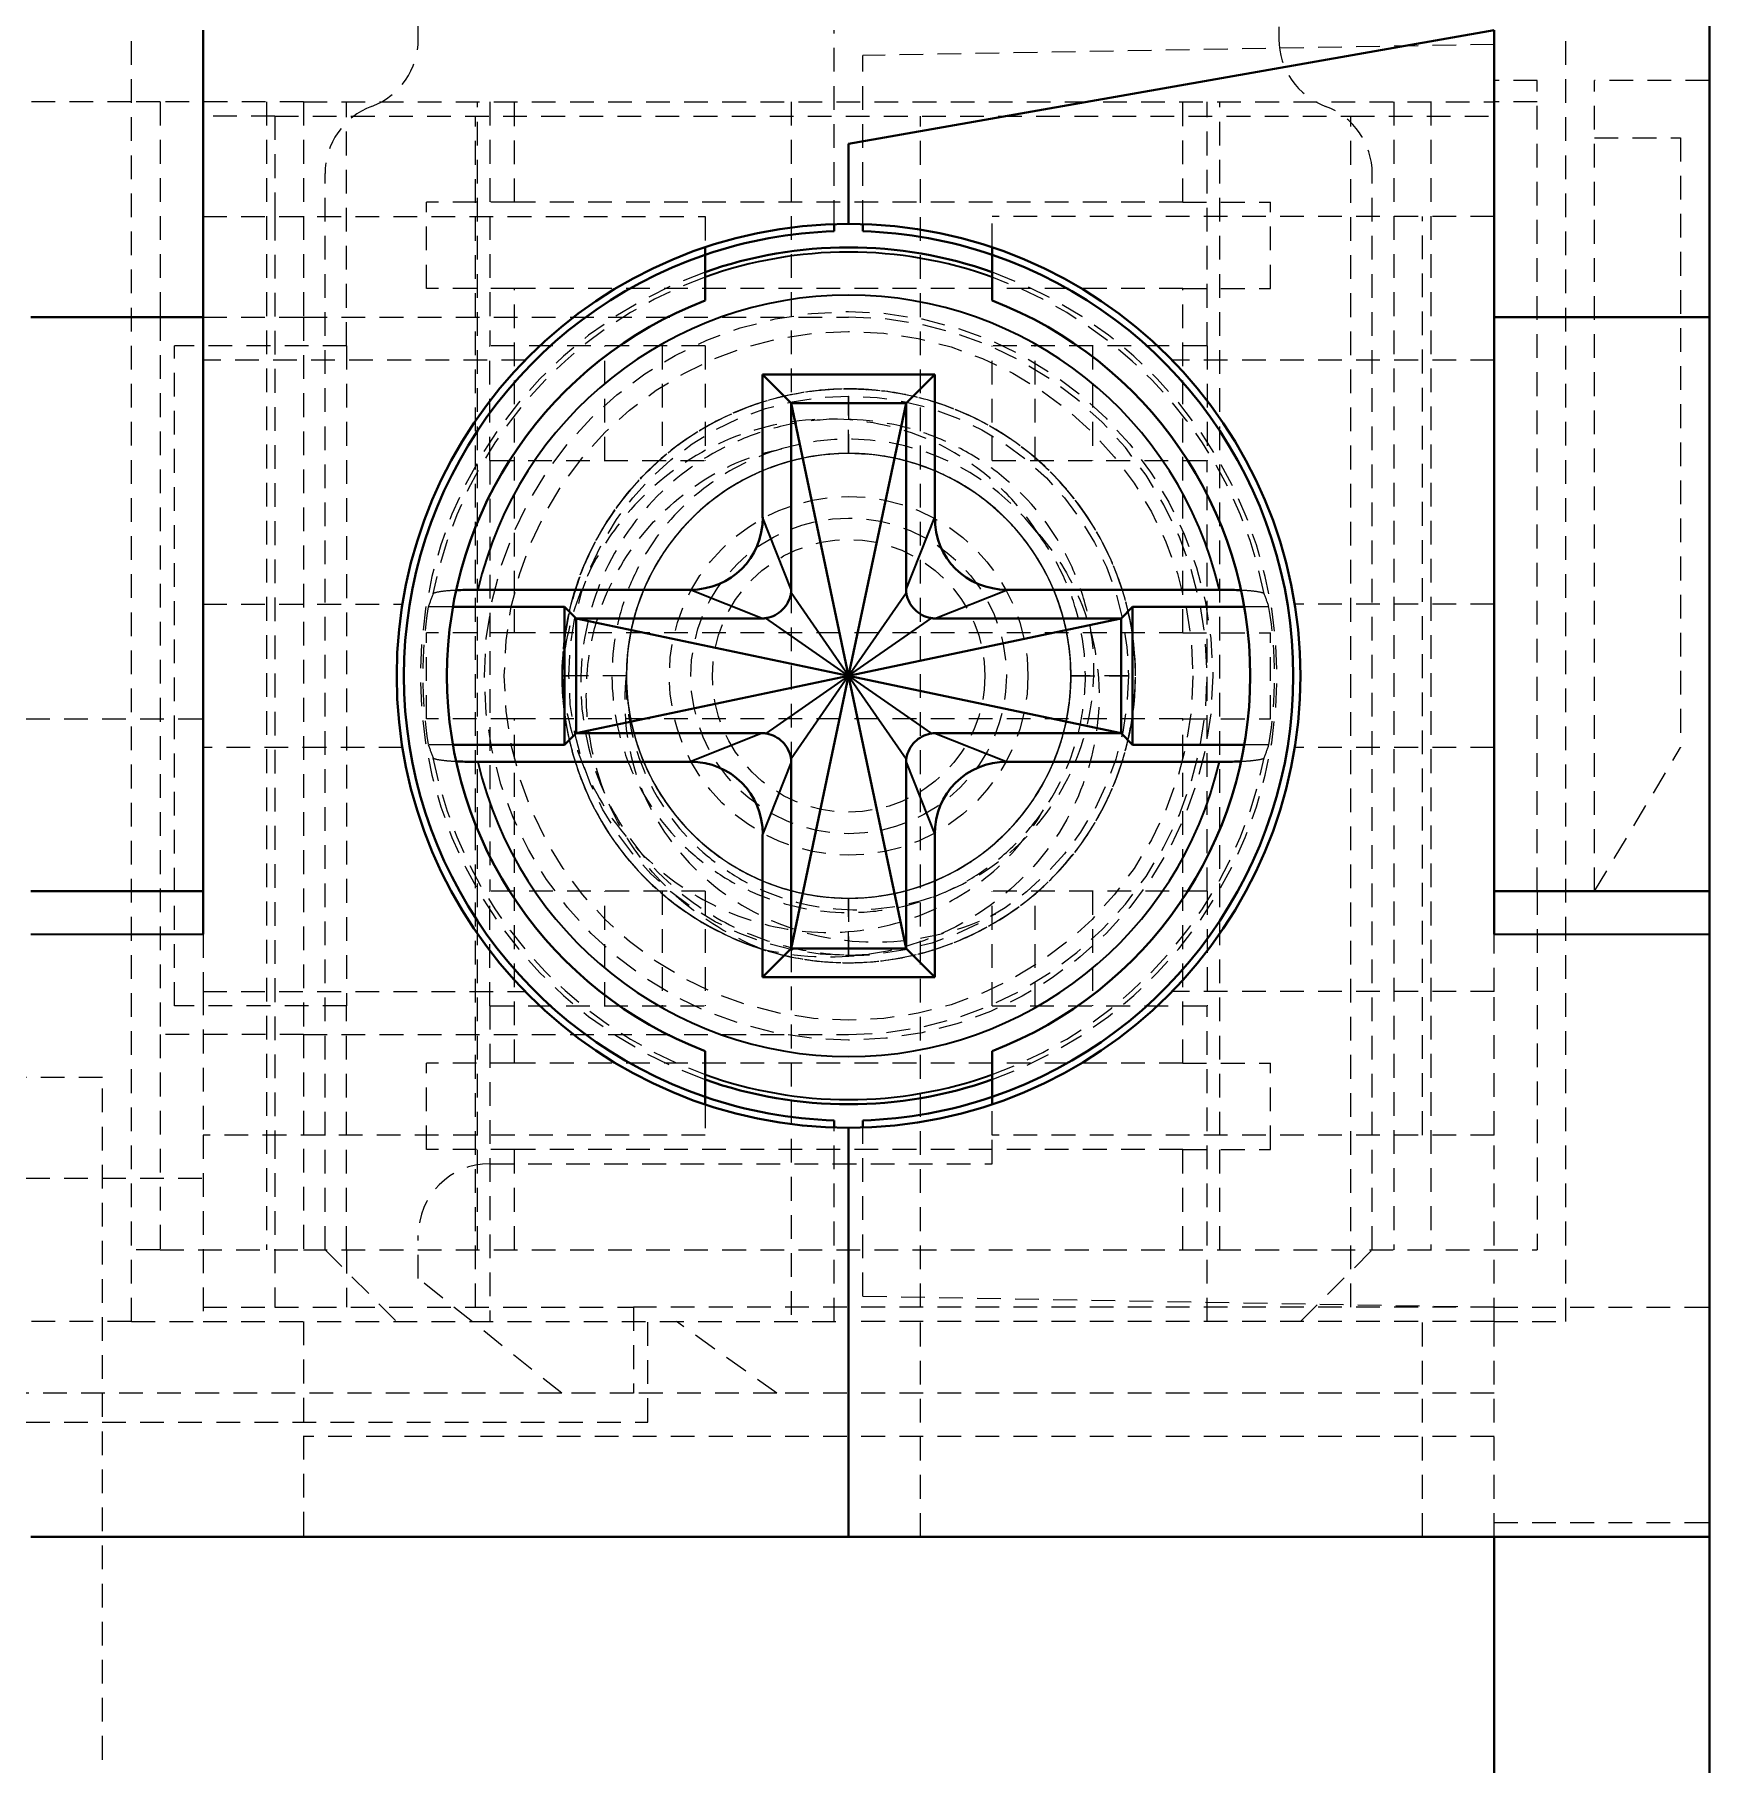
# Model space of a CAD drawing. Header units: inches. Extents: x 6934 to 18973, y 4254 to 7629.
# Drawn here: x 17143.8 to 17155.48, y 4833.67 to 4845.72 of the extents above; entities that cross this region are included whole.
import ezdxf

# ---------------------------------------------------------------- set-up
doc = ezdxf.new("R2010")
doc.units = ezdxf.units.IN
doc.header["$MEASUREMENT"] = 0
doc.linetypes.add('입력 정류부 ASSY$0$DASHED', pattern=[0.2067, 0.1654, -0.0413])
for name, color, linetype, lineweight, true_color in [('입력 정류부 ASSY$0$가려진 것(ISO)', 2, '입력 정류부 ASSY$0$DASHED', 18, 0xffff00), ('입력 정류부 ASSY$0$가려진 좁은 것(ISO)', 2, '입력 정류부 ASSY$0$DASHED', 18, 0xffff00), ('입력 정류부 ASSY$0$가시적인 것(ISO)', 3, 'Continuous', 40, 0x00ff00), ('입력 정류부 ASSY$0$가시적인 좁은 것(ISO)', 3, 'Continuous', 35, 0x00ff00)]:
    doc.layers.add(name, color=color, linetype=linetype, lineweight=lineweight, true_color=true_color)

# ---------------------------------------------------------------- blocks, each defined once
blk = doc.blocks.new('입력 정류부 ASSY')
at = {"layer": '입력 정류부 ASSY$0$가려진 것(ISO)'}
for p, q in [((498.404, 590.54), (498.404, 585.677)), ((492.404, 585.677), (492.404, 587.54)), ((490.404, 576.74), (490.404, 585.74)), ((495.304, 584.389), (495.304, 585.74)), ((499.904, 585.64), (495.504, 585.563)), ((500.404, 576.74), (500.404, 585.74)), ((495.504, 584.389), (495.504, 585.563)), ((500.204, 585.39), (499.904, 585.39)), ((500.204, 579.74), (500.204, 585.39)), ((500.604, 579.74), (500.604, 585.39)), ((501.404, 585.39), (500.604, 585.39)), ((490.404, 585.24), (489.404, 585.24)), ((491.604, 585.24), (490.604, 585.24)), ((490.604, 585.24), (490.604, 583.74)), ((491.604, 585.24), (499.904, 585.24)), ((491.904, 583.54), (491.904, 585.24)), ((492.904, 585.24), (492.904, 583.54)), ((495.004, 585.24), (495.004, 583.14)), ((497.904, 583.54), (497.904, 585.24)), ((500.204, 585.24), (499.904, 585.24)), ((491.404, 585.14), (490.904, 585.14)), ((491.404, 585.14), (498.904, 585.14)), ((492.804, 576.84), (492.804, 585.14)), ((495.904, 576.84), (495.904, 585.14)), ((498.904, 585.14), (499.904, 585.14)), ((500.604, 584.99), (501.204, 584.99)), ((501.204, 584.99), (501.204, 580.74)), ((491.754, 577.24), (491.754, 584.74)), ((499.054, 577.24), (499.054, 584.74)), ((490.904, 584.44), (494.404, 584.44)), ((492.462, 583.94), (492.462, 584.54)), ((493.075, 584.54), (492.462, 584.54)), ((497.734, 584.54), (493.075, 584.54)), ((494.404, 584.44), (494.404, 584.227)), ((499.904, 584.44), (496.404, 584.44)), ((496.404, 584.227), (496.404, 584.44)), ((497.734, 584.54), (498.346, 584.54)), ((498.346, 583.94), (498.346, 584.54)), ((493.075, 583.94), (492.462, 583.94)), ((497.734, 583.94), (493.075, 583.94)), ((497.734, 583.94), (498.346, 583.94)), ((490.604, 583.74), (490.604, 578.74)), ((490.904, 583.74), (491.604, 583.74)), ((491.604, 583.74), (491.604, 578.74)), ((491.604, 583.74), (495.404, 583.74)), ((491.904, 583.54), (490.704, 583.54)), ((490.704, 578.94), (490.704, 583.54)), ((491.904, 583.54), (491.904, 578.94)), ((492.904, 582.74), (492.904, 583.54)), ((494.404, 583.54), (492.904, 583.54)), ((493.704, 582.74), (493.704, 583.54)), ((494.404, 583.54), (494.404, 582.74)), ((496.404, 582.74), (496.404, 583.54)), ((497.904, 583.54), (496.404, 583.54)), ((497.104, 583.54), (497.104, 582.74)), ((497.904, 583.54), (497.904, 582.74)), ((493.15, 583.44), (490.904, 583.44)), ((499.904, 583.44), (497.659, 583.44)), ((492.904, 582.74), (492.904, 579.74)), ((492.904, 582.74), (494.404, 582.74)), ((496.404, 582.74), (497.904, 582.74)), ((497.904, 579.74), (497.904, 582.74)), ((495.004, 581.842), (495.004, 580.638)), ((490.904, 581.74), (492.294, 581.74)), ((492.646, 581.72), (492.475, 581.72)), ((498.334, 581.72), (498.163, 581.72)), ((499.904, 581.74), (498.514, 581.74)), ((492.462, 580.94), (492.462, 581.54)), ((493.075, 581.54), (492.462, 581.54)), ((497.734, 581.54), (493.075, 581.54)), ((497.734, 581.54), (498.346, 581.54)), ((498.346, 580.94), (498.346, 581.54)), ((489.404, 580.94), (490.904, 580.94)), ((493.075, 580.94), (492.462, 580.94)), ((497.734, 580.94), (493.075, 580.94)), ((497.734, 580.94), (498.346, 580.94)), ((492.294, 580.74), (490.904, 580.74)), ((492.646, 580.76), (492.475, 580.76)), ((498.334, 580.76), (498.163, 580.76)), ((499.904, 580.74), (498.514, 580.74)), ((500.604, 579.74), (501.204, 580.74)), ((492.904, 578.94), (492.904, 579.74)), ((494.404, 579.74), (492.904, 579.74)), ((493.704, 578.94), (493.704, 579.74)), ((494.404, 579.74), (494.404, 578.94)), ((496.404, 578.94), (496.404, 579.74)), ((497.904, 579.74), (496.404, 579.74)), ((497.104, 579.74), (497.104, 578.94)), ((497.904, 579.74), (497.904, 578.94)), ((500.204, 579.74), (500.204, 577.24)), ((490.904, 579.44), (490.904, 579.04)), ((499.904, 579.04), (499.904, 579.44)), ((495.004, 579.34), (495.004, 576.74)), ((490.904, 579.04), (490.904, 578.04)), ((490.904, 579.04), (493.15, 579.04)), ((499.904, 579.04), (497.659, 579.04)), ((499.904, 578.04), (499.904, 579.04)), ((491.904, 578.94), (490.704, 578.94)), ((491.904, 577.24), (491.904, 578.94)), ((492.904, 578.94), (492.904, 576.74)), ((492.904, 578.94), (494.404, 578.94)), ((496.404, 578.94), (497.904, 578.94)), ((497.904, 576.74), (497.904, 578.94)), ((490.604, 578.74), (490.604, 577.24)), ((491.604, 578.74), (490.604, 578.74)), ((491.604, 578.74), (495.404, 578.74)), ((492.462, 577.94), (492.462, 578.54)), ((493.075, 578.54), (492.462, 578.54)), ((497.734, 578.54), (493.075, 578.54)), ((497.734, 578.54), (498.346, 578.54)), ((498.346, 577.94), (498.346, 578.54)), ((490.204, 578.44), (435.004, 578.44)), ((490.204, 569.44), (490.204, 578.44)), ((494.404, 578.253), (494.404, 578.04)), ((496.404, 578.04), (496.404, 578.253)), ((490.904, 578.04), (490.904, 576.74)), ((494.404, 578.04), (490.904, 578.04)), ((495.304, 576.74), (495.304, 578.092)), ((495.504, 576.917), (495.504, 578.092)), ((499.904, 578.04), (496.404, 578.04)), ((496.404, 577.84), (496.404, 578.04)), ((499.904, 576.74), (499.904, 578.04)), ((493.075, 577.94), (492.462, 577.94)), ((497.734, 577.94), (493.075, 577.94)), ((497.734, 577.94), (498.346, 577.94)), ((492.904, 577.84), (496.404, 577.84)), ((489.404, 577.74), (490.904, 577.74)), ((492.404, 577.04), (492.404, 577.34)), ((490.604, 577.24), (491.604, 577.24)), ((491.604, 577.24), (499.904, 577.24)), ((491.754, 577.24), (492.254, 576.74)), ((491.904, 577.24), (491.904, 576.84)), ((498.554, 576.74), (499.054, 577.24)), ((499.904, 577.24), (500.204, 577.24)), ((493.404, 576.24), (492.404, 577.04)), ((490.904, 576.84), (491.404, 576.84)), ((491.404, 576.84), (493.904, 576.84)), ((493.904, 576.84), (493.904, 576.24)), ((499.904, 576.84), (493.904, 576.84)), ((495.504, 576.917), (499.904, 576.84)), ((499.904, 576.84), (501.404, 576.84)), ((490.404, 576.74), (489.404, 576.74)), ((490.404, 576.74), (490.904, 576.74)), ((490.904, 576.74), (495.404, 576.74)), ((491.604, 576.74), (491.604, 575.24)), ((494.004, 576.04), (494.004, 576.74)), ((494.904, 576.24), (494.204, 576.74)), ((499.904, 576.74), (495.404, 576.74)), ((499.404, 575.24), (499.404, 576.74)), ((499.904, 575.24), (499.904, 576.74)), ((499.904, 575.24), (499.904, 576.74)), ((499.904, 576.74), (500.404, 576.74)), ((493.904, 576.24), (493.404, 576.24)), ((499.904, 576.24), (494.904, 576.24)), ((489.404, 576.04), (494.004, 576.04)), ((499.904, 575.94), (491.604, 575.94)), ((499.904, 575.34), (501.404, 575.34))]:
    blk.add_line(p, q, dxfattribs=at)
for radius in [2.539, 2.4, 1.95, 1.25, 1.1, 0.95]:
    blk.add_circle((495.404, 581.24), radius, dxfattribs=at)
for centre, radius, start, end in [((491.904, 585.677), 0.5, 290.4873, 0), ((498.904, 585.677), 0.5, 180, 249.5127), ((492.254, 584.74), 0.5, 110.4873, 180), ((498.554, 584.74), 0.5, 0, 69.5127), ((495.404, 581.24), 2.986, 109.5668, 250.4332), ((495.404, 581.24), 2.986, 289.5668, 70.4332), ((495.404, 581.24), 2.5, 270, 90), ((495.404, 581.24), 1.65, 37.486, 106.5238), ((495.404, 581.24), 1.55, 180.0859, 180), ((495.404, 581.24), 2.969, 170.6948, 189.3052), ((495.404, 581.24), 2.969, 350.6948, 9.3052), ((492.904, 577.34), 0.5, 90, 180)]:
    blk.add_arc(centre, radius, start, end, dxfattribs=at)
for centre, major_axis, start_param, end_param in [((760.957, 580.838), (-268.637, -0.023), 6.245907, 6.249295), ((229.851, 580.838), (268.637, -0.023), 0.03389, 0.037279), ((760.957, 581.643), (-268.637, 0.023), 0.03389, 0.037279), ((229.851, 581.643), (268.637, 0.023), 6.245907, 6.249295)]:
    blk.add_ellipse(centre, major_axis=major_axis, ratio=0.099501, start_param=start_param, end_param=end_param, dxfattribs=at)
for points, knots in [([(493.406, 581.24), (493.406, 581.089), (493.423, 580.938), (493.49, 580.649), (493.537, 580.512), (493.654, 580.265), (493.721, 580.153), (493.876, 579.944), (493.963, 579.848), (494.259, 579.582), (494.496, 579.441), (494.873, 579.309), (495, 579.278), (495.424, 579.218), (495.67, 579.251), (496.095, 579.348), (496.337, 579.455), (496.668, 579.685), (496.778, 579.78), (497.065, 580.091), (497.198, 580.324), (497.322, 580.668), (497.353, 580.782), (497.403, 581.073), (497.411, 581.253), (497.368, 581.724), (497.279, 581.968), (497.077, 582.354), (496.945, 582.531), (496.688, 582.779), (496.578, 582.864), (496.305, 583.036), (496.136, 583.11), (495.707, 583.233), (495.439, 583.254), (495.016, 583.208), (494.855, 583.17), (494.443, 583.016), (494.24, 582.878), (493.947, 582.619), (493.823, 582.476), (493.632, 582.179), (493.559, 582.028), (493.411, 581.585), (493.396, 581.323), (493.421, 580.959), (493.448, 580.807), (493.529, 580.538), (493.577, 580.421), (493.68, 580.224), (493.73, 580.142), (493.842, 579.988), (493.904, 579.915), (494.06, 579.755), (494.158, 579.673), (494.481, 579.45), (494.729, 579.341), (495.082, 579.265), (495.177, 579.251), (495.394, 579.237), (495.516, 579.24), (495.763, 579.27), (495.888, 579.297), (496.163, 579.385), (496.311, 579.453), (496.63, 579.648), (496.833, 579.809), (497.167, 580.261), (497.282, 580.508), (497.384, 580.925), (497.403, 581.086), (497.403, 581.401), (497.386, 581.553), (497.315, 581.848), (497.264, 581.989), (497.08, 582.358), (496.917, 582.572), (496.624, 582.829), (496.522, 582.903), (496.299, 583.034), (496.178, 583.089), (495.934, 583.172), (495.81, 583.201), (495.528, 583.24), (495.369, 583.244), (494.999, 583.209), (494.745, 583.152), (494.315, 582.927), (494.161, 582.816), (493.823, 582.493), (493.675, 582.271), (493.468, 581.805), (493.412, 581.551), (493.401, 581.03), (493.446, 580.768), (493.624, 580.3), (493.757, 580.07), (494.066, 579.747), (494.189, 579.645), (494.468, 579.467), (494.625, 579.393), (494.788, 579.339)], [-3.390178, -3.390178, -3.390178, -3.390178, -3.371636, -3.371636, -3.353997, -3.353997, -3.338157, -3.338157, -3.322382, -3.322382, -3.289638, -3.289638, -3.273696, -3.273696, -3.237281, -3.237281, -3.184004, -3.184004, -3.154198, -3.154198, -3.097138, -3.097138, -3.070006, -3.070006, -3.029066, -3.029066, -2.960825, -2.960825, -2.892156, -2.892156, -2.848915, -2.848915, -2.790998, -2.790998, -2.707711, -2.707711, -2.655539, -2.655539, -2.56855, -2.56855, -2.487686, -2.487686, -2.416001, -2.416001, -2.286286, -2.286286, -2.191721, -2.191721, -2.113793, -2.113793, -2.054865, -2.054865, -1.996119, -1.996119, -1.91739, -1.91739, -1.753633, -1.753633, -1.694344, -1.694344, -1.618881, -1.618881, -1.539938, -1.539938, -1.439192, -1.439192, -1.307156, -1.307156, -1.188354, -1.188354, -1.11572, -1.11572, -1.047455, -1.047455, -0.980954, -0.980954, -0.86399, -0.86399, -0.807694, -0.807694, -0.748738, -0.748738, -0.691828, -0.691828, -0.621275, -0.621275, -0.525499, -0.525499, -0.46514, -0.46514, -0.375145, -0.375145, -0.280571, -0.280571, -0.186369, -0.186369, -0.099543, -0.099543, -0.051517, -0.051517, 0, 0, 0, 0]), ([(493.405, 581.241), (493.405, 581.043), (493.435, 580.846), (493.55, 580.468), (493.634, 580.288), (493.818, 580.015), (493.903, 579.914), (494.165, 579.655), (494.379, 579.502), (494.778, 579.335), (494.927, 579.292), (495.206, 579.246), (495.333, 579.238), (495.72, 579.25), (495.979, 579.309), (496.359, 579.476), (496.492, 579.555), (496.719, 579.728), (496.815, 579.818), (497.071, 580.108), (497.202, 580.331), (497.352, 580.751), (497.417, 581.006), (497.39, 581.579), (497.331, 581.84), (497.151, 582.224), (497.074, 582.351), (496.904, 582.569), (496.816, 582.662), (496.522, 582.918), (496.29, 583.05), (495.924, 583.175), (495.801, 583.204), (495.373, 583.264), (495.119, 583.227), (494.682, 583.123), (494.454, 583.014), (493.997, 582.698), (493.832, 582.49), (493.6, 582.131), (493.495, 581.892), (493.417, 581.495), (493.404, 581.368), (493.404, 581.114), (493.417, 580.987), (493.491, 580.607), (493.591, 580.361), (493.873, 579.929), (494.05, 579.746), (494.366, 579.527), (494.478, 579.464), (494.786, 579.328), (494.988, 579.274), (495.455, 579.224), (495.715, 579.248), (496.195, 579.389), (496.432, 579.504), (496.751, 579.757), (496.844, 579.847), (497.016, 580.048), (497.093, 580.161), (497.282, 580.508), (497.362, 580.762), (497.42, 581.274), (497.4, 581.528), (497.296, 581.899), (497.25, 582.019), (497.097, 582.324), (496.972, 582.498), (496.732, 582.742), (496.631, 582.826), (496.316, 583.037), (496.085, 583.135), (495.573, 583.251), (495.307, 583.253), (494.931, 583.188), (494.802, 583.151), (494.436, 583.008), (494.214, 582.866), (493.837, 582.51), (493.688, 582.299), (493.526, 581.931), (493.482, 581.796), (493.423, 581.52), (493.408, 581.38), (493.407, 581.24)], [0.000007, 0.000007, 0.000007, 0.000007, 0.059582, 0.059582, 0.118821, 0.118821, 0.158155, 0.158155, 0.229336, 0.229336, 0.268735, 0.268735, 0.301028, 0.301028, 0.366976, 0.366976, 0.406311, 0.406311, 0.439283, 0.439283, 0.504207, 0.504207, 0.552518, 0.552518, 0.589706, 0.589706, 0.609756, 0.609756, 0.626991, 0.626991, 0.662667, 0.662667, 0.679781, 0.679781, 0.721417, 0.721417, 0.783482, 0.783482, 0.869921, 0.869921, 0.97609, 0.97609, 1.024938, 1.024938, 1.073527, 1.073527, 1.173463, 1.173463, 1.271705, 1.271705, 1.321067, 1.321067, 1.401021, 1.401021, 1.502193, 1.502193, 1.59454, 1.59454, 1.637187, 1.637187, 1.682247, 1.682247, 1.768915, 1.768915, 1.854267, 1.854267, 1.897098, 1.897098, 1.967955, 1.967955, 2.011749, 2.011749, 2.094026, 2.094026, 2.186933, 2.186933, 2.23734, 2.23734, 2.334908, 2.334908, 2.433523, 2.433523, 2.487015, 2.487015, 2.540015, 2.540015, 2.540015, 2.540015]), ([(496.738, 582.212), (496.681, 582.304), (496.615, 582.391), (496.455, 582.564), (496.36, 582.648), (496.12, 582.816), (495.922, 582.927), (495.451, 583.032), (495.216, 583.046), (494.731, 582.963), (494.505, 582.877), (494.04, 582.589), (493.872, 582.394), (493.665, 582.11), (493.58, 581.95), (493.456, 581.606), (493.417, 581.425), (493.405, 581.241)], [0.0045848, 0.0045848, 0.0045848, 0.0045848, 0.0372467, 0.0372467, 0.0751879, 0.0751879, 0.1248691, 0.1248691, 0.1621487, 0.1621487, 0.1969453, 0.1969453, 0.2422713, 0.2422713, 0.2904655, 0.2904655, 0.3390433, 0.3390433, 0.3390433, 0.3390433]), ([(493.854, 581.238), (493.85, 581.104), (493.863, 580.971), (493.923, 580.709), (493.97, 580.583), (494.128, 580.282), (494.259, 580.119), (494.498, 579.919), (494.584, 579.86), (494.861, 579.708), (495.064, 579.643), (495.486, 579.597), (495.699, 579.615), (496.107, 579.731), (496.3, 579.829), (496.641, 580.095), (496.784, 580.262), (497.002, 580.645), (497.073, 580.858), (497.128, 581.3), (497.112, 581.525), (497.024, 581.848), (496.984, 581.953), (496.839, 582.246), (496.703, 582.433), (496.433, 582.668), (496.339, 582.735), (496.14, 582.85), (496.034, 582.898), (495.708, 583.008), (495.478, 583.039), (495.133, 583.019), (495.018, 583.001), (494.792, 582.942), (494.682, 582.902), (494.361, 582.749), (494.169, 582.605), (493.847, 582.246), (493.722, 582.035), (493.562, 581.581), (493.528, 581.341), (493.55, 580.859), (493.609, 580.621), (493.763, 580.289), (493.826, 580.181), (494.044, 579.882), (494.226, 579.714), (494.579, 579.494), (494.735, 579.424), (495.063, 579.326), (495.233, 579.299), (495.404, 579.294)], [-1.467475, -1.467475, -1.467475, -1.467475, -1.421358, -1.421358, -1.374964, -1.374964, -1.303542, -1.303542, -1.267757, -1.267757, -1.194711, -1.194711, -1.122411, -1.122411, -1.049221, -1.049221, -0.974178, -0.974178, -0.897563, -0.897563, -0.821369, -0.821369, -0.782976, -0.782976, -0.709701, -0.709701, -0.675322, -0.675322, -0.64062, -0.64062, -0.571763, -0.571763, -0.536741, -0.536741, -0.501709, -0.501709, -0.430115, -0.430115, -0.35782, -0.35782, -0.286329, -0.286329, -0.213765, -0.213765, -0.176539, -0.176539, -0.102866, -0.102866, -0.051425, -0.051425, -0.000047, -0.000047, -0.000047, -0.000047]), ([(494.788, 579.34), (494.583, 579.424), (494.391, 579.541), (494.082, 579.809), (493.935, 579.972), (493.694, 580.402), (493.617, 580.645), (493.562, 581.119), (493.576, 581.35), (493.697, 581.812), (493.805, 582.008), (494.044, 582.33), (494.2, 582.477), (494.557, 582.709), (494.743, 582.783), (494.935, 582.821)], [0.0000368, 0.0000368, 0.0000368, 0.0000368, 0.066496, 0.066496, 0.1229128, 0.1229128, 0.1807284, 0.1807284, 0.2333007, 0.2333007, 0.29152, 0.29152, 0.3555191, 0.3555191, 0.4215744, 0.4215744, 0.4215744, 0.4215744]), ([(494.935, 582.822), (494.752, 582.768), (494.58, 582.683), (494.256, 582.444), (494.111, 582.287), (493.943, 582.015), (493.896, 581.918), (493.821, 581.718), (493.794, 581.615), (493.742, 581.3), (493.748, 581.086), (493.818, 580.775), (493.851, 580.673), (493.972, 580.398), (494.082, 580.235), (494.291, 580.018), (494.372, 579.949), (494.546, 579.827), (494.638, 579.775), (494.93, 579.646), (495.14, 579.598), (495.46, 579.588), (495.567, 579.595), (495.881, 579.646), (496.081, 579.721), (496.354, 579.886), (496.44, 579.951), (496.597, 580.095), (496.669, 580.175), (496.857, 580.43), (496.949, 580.622), (497.028, 580.929), (497.045, 581.035), (497.063, 581.331), (497.041, 581.522), (496.959, 581.802), (496.922, 581.895), (496.831, 582.075), (496.777, 582.161), (496.716, 582.242)], [-0.8404494, -0.8404494, -0.8404494, -0.8404494, -0.783137, -0.783137, -0.7194337, -0.7194337, -0.687226, -0.687226, -0.6552146, -0.6552146, -0.5913606, -0.5913606, -0.5594308, -0.5594308, -0.5008563, -0.5008563, -0.4689192, -0.4689192, -0.4371665, -0.4371665, -0.3730272, -0.3730272, -0.3409886, -0.3409886, -0.2773983, -0.2773983, -0.2451589, -0.2451589, -0.21318, -0.21318, -0.1498121, -0.1498121, -0.1178841, -0.1178841, -0.0605763, -0.0605763, -0.0304348, -0.0304348, -0.0000152, -0.0000152, -0.0000152, -0.0000152]), ([(495.404, 582.79), (495.282, 582.79), (495.16, 582.776), (494.921, 582.718), (494.806, 582.675), (494.522, 582.528), (494.363, 582.404), (494.073, 582.071), (493.984, 581.88), (493.872, 581.54), (493.844, 581.344), (493.871, 580.936), (493.926, 580.735), (494.106, 580.369), (494.23, 580.208), (494.535, 579.943), (494.711, 579.84), (495.127, 579.696), (495.336, 579.683), (495.7, 579.707), (495.892, 579.756), (496.253, 579.927), (496.42, 580.053), (496.654, 580.313), (496.779, 580.48), (496.931, 580.909), (496.961, 581.112), (496.943, 581.522), (496.892, 581.719), (496.719, 582.082), (496.602, 582.243), (496.289, 582.534), (496.103, 582.634), (495.781, 582.752), (495.583, 582.798), (495.148, 582.782), (494.946, 582.734), (494.574, 582.565), (494.408, 582.445), (494.135, 582.15), (494.028, 581.979), (493.869, 581.567), (493.851, 581.356), (493.86, 581.055), (493.883, 580.848), (494.067, 580.431), (494.187, 580.261), (494.452, 580.007), (494.617, 579.883), (495.03, 579.724), (495.23, 579.688), (495.667, 579.694), (495.866, 579.752), (496.199, 579.897), (496.363, 580.007), (496.637, 580.281), (496.748, 580.445), (496.893, 580.778), (496.95, 580.977), (496.957, 581.414), (496.921, 581.615), (496.761, 582.028), (496.637, 582.193), (496.384, 582.457), (496.213, 582.577), (495.796, 582.761), (495.589, 582.784), (495.288, 582.794), (495.078, 582.775), (494.666, 582.617), (494.495, 582.51), (494.199, 582.236), (494.079, 582.07), (493.911, 581.698), (493.863, 581.497), (493.847, 581.062), (493.892, 580.864), (494.01, 580.542), (494.11, 580.356), (494.401, 580.043), (494.563, 579.925), (494.925, 579.752), (495.122, 579.702), (495.532, 579.683), (495.735, 579.714), (496.165, 579.866), (496.332, 579.991), (496.592, 580.225), (496.717, 580.392), (496.889, 580.753), (496.937, 580.945), (496.961, 581.309), (496.949, 581.518), (496.804, 581.934), (496.702, 582.109), (496.437, 582.415), (496.275, 582.538), (495.909, 582.719), (495.709, 582.773), (495.3, 582.801), (495.105, 582.772), (494.765, 582.661), (494.573, 582.572), (494.24, 582.282), (494.116, 582.123), (493.97, 581.839), (493.926, 581.723), (493.869, 581.485), (493.855, 581.363), (493.855, 581.24)], [-3.71751, -3.71751, -3.71751, -3.71751, -3.680765, -3.680765, -3.643813, -3.643813, -3.584064, -3.584064, -3.510267, -3.510267, -3.424595, -3.424595, -3.339463, -3.339463, -3.254377, -3.254377, -3.171458, -3.171458, -3.071401, -3.071401, -2.95727, -2.95727, -2.837433, -2.837433, -2.752805, -2.752805, -2.685785, -2.685785, -2.616291, -2.616291, -2.550204, -2.550204, -2.471868, -2.471868, -2.398672, -2.398672, -2.334832, -2.334832, -2.270057, -2.270057, -2.207551, -2.207551, -2.130572, -2.130572, -2.067948, -2.067948, -2.017175, -2.017175, -1.976711, -1.976711, -1.943475, -1.943475, -1.903979, -1.903979, -1.85879, -1.85879, -1.813602, -1.813602, -1.774105, -1.774105, -1.740869, -1.740869, -1.700406, -1.700406, -1.649633, -1.649633, -1.587009, -1.587009, -1.510029, -1.510029, -1.447524, -1.447524, -1.382749, -1.382749, -1.318909, -1.318909, -1.245713, -1.245713, -1.167376, -1.167376, -1.10129, -1.10129, -1.031796, -1.031796, -0.964776, -0.964776, -0.880148, -0.880148, -0.760311, -0.760311, -0.64618, -0.64618, -0.546123, -0.546123, -0.463204, -0.463204, -0.378118, -0.378118, -0.292986, -0.292986, -0.207313, -0.207313, -0.133516, -0.133516, -0.073768, -0.073768, -0.036816, -0.036816, -0.000071, -0.000071, -0.000071, -0.000071]), ([(496.954, 581.24), (496.954, 581.363), (496.94, 581.485), (496.882, 581.723), (496.839, 581.839), (496.692, 582.123), (496.568, 582.282), (496.235, 582.572), (496.044, 582.661), (495.704, 582.772), (495.508, 582.801), (495.1, 582.773), (494.899, 582.719), (494.534, 582.538), (494.372, 582.415), (494.107, 582.109), (494.005, 581.934), (493.86, 581.518), (493.847, 581.309), (493.871, 580.945), (493.92, 580.753), (494.091, 580.392), (494.217, 580.225), (494.477, 579.991), (494.644, 579.866), (495.073, 579.714), (495.276, 579.683), (495.686, 579.702), (495.884, 579.752), (496.246, 579.925), (496.407, 580.043), (496.698, 580.356), (496.798, 580.542), (496.916, 580.864), (496.962, 581.062), (496.946, 581.497), (496.898, 581.698), (496.729, 582.07), (496.609, 582.236), (496.314, 582.51), (496.143, 582.617), (495.731, 582.775), (495.52, 582.794), (495.219, 582.784), (495.012, 582.761), (494.595, 582.577), (494.425, 582.457), (494.171, 582.193), (494.047, 582.028), (493.888, 581.615), (493.852, 581.414), (493.858, 580.977), (493.916, 580.778), (494.061, 580.445), (494.171, 580.281), (494.445, 580.007), (494.609, 579.897), (494.942, 579.752), (495.141, 579.694), (495.578, 579.688), (495.779, 579.724), (496.192, 579.883), (496.357, 580.007), (496.622, 580.261), (496.742, 580.431), (496.925, 580.848), (496.948, 581.055), (496.958, 581.356), (496.939, 581.567), (496.781, 581.979), (496.674, 582.15), (496.4, 582.445), (496.234, 582.565), (495.862, 582.734), (495.661, 582.782), (495.226, 582.798), (495.028, 582.752), (494.706, 582.634), (494.52, 582.534), (494.207, 582.243), (494.089, 582.082), (493.916, 581.719), (493.866, 581.522), (493.847, 581.112), (493.878, 580.909), (494.03, 580.48), (494.155, 580.313), (494.389, 580.053), (494.556, 579.927), (494.917, 579.756), (495.109, 579.707), (495.473, 579.683), (495.682, 579.696), (496.098, 579.84), (496.274, 579.943), (496.579, 580.208), (496.702, 580.369), (496.883, 580.735), (496.937, 580.936), (496.965, 581.344), (496.936, 581.54), (496.825, 581.88), (496.736, 582.071), (496.446, 582.404), (496.287, 582.528), (496.003, 582.675), (495.887, 582.718), (495.649, 582.776), (495.527, 582.79), (495.404, 582.79)], [-3.717517, -3.717517, -3.717517, -3.717517, -3.680772, -3.680772, -3.64382, -3.64382, -3.584071, -3.584071, -3.510274, -3.510274, -3.424602, -3.424602, -3.339469, -3.339469, -3.254383, -3.254383, -3.171464, -3.171464, -3.071407, -3.071407, -2.957276, -2.957276, -2.837439, -2.837439, -2.752811, -2.752811, -2.685791, -2.685791, -2.616296, -2.616296, -2.55021, -2.55021, -2.471873, -2.471873, -2.398677, -2.398677, -2.334837, -2.334837, -2.270062, -2.270062, -2.207556, -2.207556, -2.130577, -2.130577, -2.067952, -2.067952, -2.017179, -2.017179, -1.976716, -1.976716, -1.94348, -1.94348, -1.903983, -1.903983, -1.858795, -1.858795, -1.813606, -1.813606, -1.77411, -1.77411, -1.740874, -1.740874, -1.70041, -1.70041, -1.649637, -1.649637, -1.587013, -1.587013, -1.510033, -1.510033, -1.447528, -1.447528, -1.382752, -1.382752, -1.318913, -1.318913, -1.245717, -1.245717, -1.16738, -1.16738, -1.101293, -1.101293, -1.031799, -1.031799, -0.964779, -0.964779, -0.880151, -0.880151, -0.760313, -0.760313, -0.646183, -0.646183, -0.546126, -0.546126, -0.463207, -0.463207, -0.37812, -0.37812, -0.292988, -0.292988, -0.207315, -0.207315, -0.133518, -0.133518, -0.073769, -0.073769, -0.036817, -0.036817, -0.000073, -0.000073, -0.000073, -0.000073]), ([(495.404, 579.691), (495.527, 579.691), (495.649, 579.705), (495.888, 579.762), (496.003, 579.806), (496.287, 579.952), (496.446, 580.076), (496.736, 580.409), (496.825, 580.601), (496.936, 580.941), (496.965, 581.136), (496.937, 581.545), (496.883, 581.745), (496.702, 582.111), (496.579, 582.272), (496.274, 582.538), (496.098, 582.64), (495.682, 582.784), (495.473, 582.797), (495.109, 582.773), (494.917, 582.725), (494.556, 582.553), (494.389, 582.428), (494.155, 582.168), (494.03, 582.001), (493.878, 581.571), (493.847, 581.368), (493.866, 580.958), (493.916, 580.761), (494.089, 580.399), (494.207, 580.237), (494.52, 579.946), (494.706, 579.846), (495.028, 579.728), (495.226, 579.683), (495.661, 579.699), (495.862, 579.747), (496.234, 579.915), (496.4, 580.035), (496.674, 580.331), (496.781, 580.502), (496.939, 580.914), (496.958, 581.124), (496.948, 581.425), (496.925, 581.632), (496.742, 582.049), (496.622, 582.22), (496.357, 582.473), (496.192, 582.597), (495.779, 582.757), (495.578, 582.793), (495.141, 582.786), (494.942, 582.729), (494.609, 582.584), (494.445, 582.473), (494.171, 582.199), (494.061, 582.035), (493.916, 581.702), (493.858, 581.503), (493.852, 581.066), (493.888, 580.866), (494.047, 580.453), (494.171, 580.288), (494.425, 580.023), (494.595, 579.903), (495.012, 579.719), (495.219, 579.696), (495.52, 579.687), (495.731, 579.705), (496.143, 579.864), (496.314, 579.971), (496.609, 580.244), (496.729, 580.41), (496.898, 580.782), (496.946, 580.984), (496.962, 581.419), (496.916, 581.617), (496.798, 581.939), (496.698, 582.125), (496.407, 582.438), (496.246, 582.555), (495.884, 582.728), (495.686, 582.779), (495.276, 582.797), (495.073, 582.767), (494.644, 582.615), (494.477, 582.49), (494.217, 582.256), (494.091, 582.089), (493.92, 581.728), (493.871, 581.536), (493.847, 581.172), (493.86, 580.963), (494.005, 580.547), (494.107, 580.371), (494.372, 580.066), (494.534, 579.942), (494.899, 579.762), (495.1, 579.707), (495.508, 579.68), (495.704, 579.708), (496.044, 579.82), (496.235, 579.909), (496.568, 580.199), (496.692, 580.357), (496.839, 580.642), (496.882, 580.757), (496.94, 580.996), (496.954, 581.118), (496.954, 581.24)], [0.000047, 0.000047, 0.000047, 0.000047, 0.036804, 0.036804, 0.073743, 0.073743, 0.13349, 0.13349, 0.207286, 0.207286, 0.292956, 0.292956, 0.378087, 0.378087, 0.463171, 0.463171, 0.546088, 0.546088, 0.646143, 0.646143, 0.760271, 0.760271, 0.880105, 0.880105, 0.964732, 0.964732, 1.03175, 1.03175, 1.101243, 1.101243, 1.167328, 1.167328, 1.245663, 1.245663, 1.318857, 1.318857, 1.382695, 1.382695, 1.447469, 1.447469, 1.509973, 1.509973, 1.586951, 1.586951, 1.649574, 1.649574, 1.700346, 1.700346, 1.740808, 1.740808, 1.774044, 1.774044, 1.813539, 1.813539, 1.858727, 1.858727, 1.903914, 1.903914, 1.94341, 1.94341, 1.976645, 1.976645, 2.017108, 2.017108, 2.067879, 2.067879, 2.130502, 2.130502, 2.20748, 2.20748, 2.269984, 2.269984, 2.334758, 2.334758, 2.398596, 2.398596, 2.471791, 2.471791, 2.550126, 2.550126, 2.61621, 2.61621, 2.685703, 2.685703, 2.752722, 2.752722, 2.837348, 2.837348, 2.957183, 2.957183, 3.07131, 3.07131, 3.171365, 3.171365, 3.254282, 3.254282, 3.339367, 3.339367, 3.424497, 3.424497, 3.510168, 3.510168, 3.583963, 3.583963, 3.64371, 3.64371, 3.680662, 3.680662, 3.717405, 3.717405, 3.717405, 3.717405]), ([(493.854, 581.24), (493.855, 581.131), (493.866, 581.023), (493.911, 580.81), (493.945, 580.706), (494.072, 580.424), (494.189, 580.258), (494.516, 579.944), (494.707, 579.849), (495.035, 579.721), (495.237, 579.686), (495.585, 579.694), (495.794, 579.718), (496.208, 579.901), (496.375, 580.016), (496.667, 580.315), (496.774, 580.492), (496.937, 580.896), (496.956, 581.106), (496.952, 581.402), (496.931, 581.612), (496.752, 582.03), (496.64, 582.197), (496.361, 582.476), (496.195, 582.588), (495.776, 582.767), (495.566, 582.788), (495.27, 582.792), (495.06, 582.772), (494.656, 582.61), (494.479, 582.503), (494.18, 582.211), (494.065, 582.044), (493.882, 581.63), (493.859, 581.421), (493.85, 581.073), (493.885, 580.871), (494.013, 580.543), (494.108, 580.352), (494.422, 580.025), (494.588, 579.908), (494.87, 579.781), (494.974, 579.747), (495.187, 579.702), (495.296, 579.691), (495.404, 579.69)], [-1.467544, -1.467544, -1.467544, -1.467544, -1.434845, -1.434845, -1.402183, -1.402183, -1.342612, -1.342612, -1.266807, -1.266807, -1.160829, -1.160829, -1.086491, -1.086491, -1.028607, -1.028607, -0.964311, -0.964311, -0.876608, -0.876608, -0.795575, -0.795575, -0.733796, -0.733796, -0.672017, -0.672017, -0.590984, -0.590984, -0.50328, -0.50328, -0.438984, -0.438984, -0.381101, -0.381101, -0.306762, -0.306762, -0.200784, -0.200784, -0.124979, -0.124979, -0.065409, -0.065409, -0.032727, -0.032727, -0.000047, -0.000047, -0.000047, -0.000047]), ([(496.716, 582.242), (496.798, 582.15), (496.903, 582.015), (497.064, 581.669), (497.112, 581.501), (497.173, 581.039), (497.131, 580.802), (497.047, 580.491), (496.965, 580.259), (496.632, 579.825), (496.447, 579.662), (496.006, 579.404), (495.767, 579.332), (495.295, 579.262), (495.037, 579.276), (494.788, 579.338)], [0.0003867, 0.0003867, 0.0003867, 0.0003867, 0.036933, 0.036933, 0.0670381, 0.0670381, 0.1181535, 0.1181535, 0.1677528, 0.1677528, 0.2070199, 0.2070199, 0.2508461, 0.2508461, 0.3025255, 0.3025255, 0.3025255, 0.3025255]), ([(492.669, 581.836), (492.644, 581.835), (492.619, 581.833), (492.573, 581.829), (492.547, 581.825), (492.518, 581.818), (492.508, 581.814), (492.507, 581.811)], [-0.03039823, -0.03039823, -0.03039823, -0.03039823, -0.02243125, -0.02243125, -0.01111462, -0.01111462, -0.00052219, -0.00052219, -0.00052219, -0.00052219]), ([(498.301, 581.811), (498.3, 581.814), (498.291, 581.818), (498.261, 581.825), (498.235, 581.829), (498.189, 581.833), (498.165, 581.835), (498.14, 581.836)], [-0.17980618, -0.17980618, -0.17980618, -0.17980618, -0.16921375, -0.16921375, -0.15789712, -0.15789712, -0.14993013, -0.14993013, -0.14993013, -0.14993013]), ([(493.406, 581.241), (493.423, 581.003), (493.483, 580.768), (493.658, 580.383), (493.778, 580.18), (494.157, 579.812), (494.369, 579.674), (494.82, 579.493), (495.044, 579.45), (495.5, 579.454), (495.725, 579.499), (496.108, 579.655), (496.273, 579.754), (496.554, 580.001), (496.671, 580.146), (496.762, 580.306)], [0.0000003, 0.0000003, 0.0000003, 0.0000003, 0.0716294, 0.0716294, 0.1268768, 0.1268768, 0.1753995, 0.1753995, 0.2224904, 0.2224904, 0.2683989, 0.2683989, 0.3069655, 0.3069655, 0.3443353, 0.3443353, 0.3443353, 0.3443353]), ([(493.855, 581.24), (493.788, 581.24), (493.721, 581.24), (493.588, 581.24), (493.521, 581.24), (493.454, 581.24)], [-0.04630337, -0.04630337, -0.04630337, -0.04630337, -0.0231476, -0.0231476, -0.00002676, -0.00002676, -0.00002676, -0.00002676]), ([(493.854, 581.24), (493.827, 581.013), (493.851, 580.774), (493.925, 580.55), (494, 580.326), (494.123, 580.116), (494.293, 579.937), (494.463, 579.757), (494.68, 579.609), (494.917, 579.514), (495.154, 579.419), (495.411, 579.375), (495.67, 579.387), (495.93, 579.398), (496.191, 579.464), (496.43, 579.582)], [0, 0, 0, 0, 0.2, 0.2, 0.2, 0.4, 0.4, 0.4, 0.6, 0.6, 0.6, 0.8, 0.8, 0.8, 1, 1, 1, 1]), ([(492.507, 580.67), (492.508, 580.666), (492.518, 580.662), (492.547, 580.655), (492.573, 580.652), (492.619, 580.647), (492.644, 580.646), (492.669, 580.644)], [-0.17980618, -0.17980618, -0.17980618, -0.17980618, -0.16921375, -0.16921375, -0.15789712, -0.15789712, -0.14993013, -0.14993013, -0.14993013, -0.14993013]), ([(498.14, 580.644), (498.165, 580.646), (498.189, 580.647), (498.235, 580.652), (498.261, 580.655), (498.291, 580.662), (498.3, 580.666), (498.301, 580.67)], [-0.03039823, -0.03039823, -0.03039823, -0.03039823, -0.02243125, -0.02243125, -0.01111462, -0.01111462, -0.00052219, -0.00052219, -0.00052219, -0.00052219]), ([(495.404, 579.294), (495.429, 579.294), (495.453, 579.294), (495.501, 579.294), (495.526, 579.295), (495.55, 579.296)], [-0.01457087, -0.01457087, -0.01457087, -0.01457087, -0.00729764, -0.00729764, -0.00001596, -0.00001596, -0.00001596, -0.00001596])]:
    blk.add_open_spline(points, degree=3, knots=knots, dxfattribs=at)
for points in [[(494.935, 582.822), (494.935, 582.822), (494.935, 582.822), (494.935, 582.822)], [(496.713, 582.244), (496.714, 582.243), (496.715, 582.242), (496.716, 582.242)], [(496.714, 582.244), (496.714, 582.244), (496.714, 582.244), (496.714, 582.244)]]:
    blk.add_open_spline(points, degree=3, dxfattribs=at)
at = {"layer": '입력 정류부 ASSY$0$가려진 좁은 것(ISO)'}
for p, q in [((490.604, 585.24), (490.404, 585.24)), ((491.345, 585.24), (491.345, 577.24)), ((491.604, 585.24), (491.604, 583.74)), ((492.816, 577.24), (492.816, 585.24)), ((493.075, 584.54), (493.075, 585.24)), ((497.734, 584.54), (497.734, 585.24)), ((497.992, 577.24), (497.992, 585.24)), ((499.204, 585.24), (499.204, 577.24)), ((499.463, 585.24), (499.463, 577.24)), ((491.404, 585.14), (491.404, 584.44)), ((498.904, 576.84), (498.904, 585.14)), ((491.404, 584.44), (491.404, 578.04)), ((499.404, 578.04), (499.404, 584.44)), ((493.075, 581.54), (493.075, 583.94)), ((497.734, 581.54), (497.734, 583.94)), ((494.104, 583.54), (494.104, 582.74)), ((496.704, 582.74), (496.704, 583.54)), ((495.404, 582.79), (495.404, 583.19)), ((495.404, 583.19), (495.404, 582.79)), ((493.454, 581.24), (493.405, 581.24)), ((493.406, 581.24), (493.454, 581.24)), ((497.354, 581.24), (496.954, 581.24)), ((496.954, 581.24), (497.354, 581.24)), ((493.075, 578.54), (493.075, 580.94)), ((497.734, 578.54), (497.734, 580.94)), ((494.104, 579.74), (494.104, 578.94)), ((496.704, 578.94), (496.704, 579.74)), ((495.404, 579.294), (495.404, 579.69)), ((495.404, 579.69), (495.404, 579.29)), ((491.604, 578.74), (491.604, 577.24)), ((491.404, 578.04), (491.404, 576.84)), ((493.075, 577.24), (493.075, 577.94)), ((497.734, 577.24), (497.734, 577.94)), ((490.604, 577.24), (490.404, 577.24)), ((495.904, 575.24), (495.904, 576.74)), ((493.404, 576.24), (489.404, 576.24)), ((494.904, 576.24), (493.904, 576.24))]:
    blk.add_line(p, q, dxfattribs=at)
for start, end in [(109.7955, 168.8595), (11.1405, 70.2045), (191.1405, 250.2045), (289.7955, 348.8595)]:
    blk.add_arc((495.404, 581.24), 2.953, start, end, dxfattribs=at)
at = {"layer": '입력 정류부 ASSY$0$가시적인 것(ISO)'}
for p, q in [((501.404, 629.74), (501.404, 583.74)), ((490.904, 583.74), (490.904, 585.74)), ((499.904, 585.74), (495.404, 584.947)), ((499.904, 585.74), (495.404, 584.947)), ((499.904, 585.74), (499.904, 583.74)), ((495.404, 584.947), (495.404, 584.39)), ((495.404, 584.947), (495.404, 584.39)), ((495.304, 584.339), (495.304, 584.389)), ((495.504, 584.339), (495.504, 584.389)), ((494.404, 584.227), (494.404, 584.175)), ((496.404, 584.227), (496.404, 584.175)), ((489.704, 583.74), (490.904, 583.74)), ((490.904, 583.74), (490.904, 579.74)), ((499.904, 579.74), (499.904, 583.74)), ((501.404, 583.74), (499.904, 583.74)), ((501.404, 583.74), (501.404, 579.74)), ((494.804, 583.34), (494.804, 582.345)), ((496.004, 583.34), (494.804, 583.34)), ((495.004, 583.14), (494.804, 583.34)), ((495.804, 583.14), (496.004, 583.34)), ((496.004, 582.345), (496.004, 583.34)), ((495.004, 583.14), (495.004, 581.842)), ((495.804, 583.14), (495.004, 583.14)), ((495.404, 581.24), (495.004, 583.14)), ((495.404, 581.24), (495.804, 583.14)), ((495.804, 581.842), (495.804, 583.14)), ((492.82, 581.84), (494.299, 581.84)), ((496.509, 581.84), (497.988, 581.84)), ((493.424, 581.72), (492.646, 581.72)), ((493.424, 581.72), (493.424, 580.76)), ((493.504, 581.64), (493.424, 581.72)), ((497.304, 581.64), (497.384, 581.72)), ((498.163, 581.72), (497.384, 581.72)), ((497.384, 581.72), (497.384, 580.76)), ((494.802, 581.64), (493.504, 581.64)), ((495.404, 581.24), (493.504, 581.64)), ((493.504, 581.64), (493.504, 580.84)), ((495.404, 581.24), (497.304, 581.64)), ((497.304, 581.64), (496.006, 581.64)), ((497.304, 580.84), (497.304, 581.64)), ((495.404, 581.24), (493.504, 580.84)), ((495.404, 581.24), (495.004, 579.34)), ((495.404, 581.24), (497.304, 580.84)), ((495.404, 581.24), (495.804, 579.34)), ((493.504, 580.84), (493.424, 580.76)), ((493.504, 580.84), (494.802, 580.84)), ((496.006, 580.84), (497.304, 580.84)), ((497.304, 580.84), (497.384, 580.76)), ((493.424, 580.76), (492.646, 580.76)), ((498.163, 580.76), (497.384, 580.76)), ((494.299, 580.64), (492.82, 580.64)), ((495.004, 580.638), (495.004, 579.34)), ((495.804, 579.34), (495.804, 580.638)), ((497.988, 580.64), (496.509, 580.64)), ((494.804, 580.135), (494.804, 579.14)), ((496.004, 579.14), (496.004, 580.135)), ((489.704, 579.74), (490.904, 579.74)), ((490.904, 579.74), (490.904, 579.44)), ((499.904, 579.44), (499.904, 579.74)), ((501.404, 579.74), (499.904, 579.74)), ((501.404, 579.74), (501.404, 579.44)), ((501.404, 579.44), (501.404, 575.24)), ((495.004, 579.34), (494.804, 579.14)), ((495.004, 579.34), (495.804, 579.34)), ((495.804, 579.34), (496.004, 579.14)), ((494.804, 579.14), (496.004, 579.14)), ((494.404, 578.306), (494.404, 578.253)), ((496.404, 578.306), (496.404, 578.253)), ((495.304, 578.092), (495.304, 578.142)), ((495.404, 575.24), (495.404, 578.09)), ((495.404, 578.09), (495.404, 575.24)), ((495.504, 578.092), (495.504, 578.142)), ((489.704, 575.24), (495.404, 575.24)), ((495.404, 575.24), (499.904, 575.24)), ((499.904, 571.24), (499.904, 575.24)), ((501.404, 575.24), (499.904, 575.24)), ((501.404, 575.24), (501.404, 571.24))]:
    blk.add_line(p, q, dxfattribs=at)
for radius, start, end in [(3.15, 90, 270), (3.1, 91.8486, 108.8191), (3.15, 270, 90), (3.1, 71.1809, 88.1514), (2.986, 70.4332, 109.5668), (3.1, 108.8191, 251.1809), (3.1, 288.8191, 71.1809), (2.8, 110.9248, 249.0752), (2.8, 290.9248, 69.0752), (2.986, 250.4332, 289.5668), (3.1, 251.1809, 268.1514), (3.1, 271.8486, 288.8191)]:
    blk.add_arc((495.404, 581.24), radius, start, end, dxfattribs=at)
for centre, major_axis in [((494.266, 582.379), (-0.393, 0.393)), ((496.543, 582.379), (0.393, 0.393)), ((494.266, 580.102), (-0.393, -0.393)), ((496.543, 580.102), (0.393, -0.393))]:
    blk.add_ellipse(centre, major_axis=major_axis, ratio=0.939231, start_param=2.387521, end_param=3.895664, dxfattribs=at)
for points in [[(494.404, 583.856), (494.404, 583.891), (494.404, 583.961), (494.404, 584.067), (494.404, 584.139), (494.404, 584.175)], [(496.404, 584.175), (496.404, 584.139), (496.404, 584.067), (496.404, 583.961), (496.404, 583.891), (496.404, 583.856)], [(495.003, 581.818), (495.004, 581.826), (495.004, 581.834), (495.004, 581.842)], [(495.806, 581.818), (495.805, 581.826), (495.804, 581.834), (495.804, 581.842)], [(494.827, 581.642), (494.819, 581.641), (494.81, 581.64), (494.802, 581.64)], [(495.982, 581.642), (495.99, 581.641), (495.998, 581.64), (496.006, 581.64)], [(494.827, 580.839), (494.819, 580.84), (494.81, 580.84), (494.802, 580.84)], [(495.982, 580.839), (495.99, 580.84), (495.998, 580.84), (496.006, 580.84)], [(495.003, 580.662), (495.004, 580.655), (495.004, 580.646), (495.004, 580.638)], [(495.806, 580.662), (495.805, 580.655), (495.804, 580.646), (495.804, 580.638)], [(494.404, 578.306), (494.404, 578.342), (494.404, 578.413), (494.404, 578.519), (494.404, 578.59), (494.404, 578.625)], [(496.404, 578.625), (496.404, 578.59), (496.404, 578.519), (496.404, 578.413), (496.404, 578.342), (496.404, 578.306)]]:
    blk.add_open_spline(points, degree=3, dxfattribs=at)
for points, knots in [([(492.82, 581.84), (492.782, 581.84), (492.737, 581.839), (492.691, 581.838), (492.68, 581.837), (492.669, 581.836)], [-0.04536887, -0.04536887, -0.04536887, -0.04536887, -0.03388591, -0.03388591, -0.03039823, -0.03039823, -0.03039823, -0.03039823]), ([(494.827, 581.642), (494.829, 581.642), (494.831, 581.643), (494.853, 581.646), (494.873, 581.653), (494.911, 581.674), (494.929, 581.687), (494.958, 581.716), (494.971, 581.733), (494.991, 581.771), (494.998, 581.792), (495.002, 581.814), (495.002, 581.816), (495.003, 581.818)], [0.01709808, 0.01709808, 0.01709808, 0.01709808, 0.01777381, 0.01777381, 0.02384946, 0.02384946, 0.02992512, 0.02992512, 0.03600078, 0.03600078, 0.04207644, 0.04207644, 0.04275217, 0.04275217, 0.04275217, 0.04275217]), ([(495.806, 581.818), (495.806, 581.816), (495.807, 581.814), (495.81, 581.792), (495.817, 581.771), (495.838, 581.733), (495.851, 581.716), (495.88, 581.687), (495.897, 581.674), (495.935, 581.653), (495.956, 581.646), (495.978, 581.643), (495.98, 581.642), (495.982, 581.642)], [-0.22101525, -0.22101525, -0.22101525, -0.22101525, -0.22033952, -0.22033952, -0.21426387, -0.21426387, -0.20818821, -0.20818821, -0.20211255, -0.20211255, -0.19603689, -0.19603689, -0.19536116, -0.19536116, -0.19536116, -0.19536116]), ([(498.14, 581.836), (498.129, 581.837), (498.118, 581.838), (498.072, 581.839), (498.027, 581.84), (497.988, 581.84)], [-0.14993013, -0.14993013, -0.14993013, -0.14993013, -0.14644246, -0.14644246, -0.1349595, -0.1349595, -0.1349595, -0.1349595]), ([(495.003, 580.662), (495.002, 580.665), (495.002, 580.667), (494.998, 580.689), (494.991, 580.709), (494.971, 580.747), (494.958, 580.765), (494.929, 580.794), (494.911, 580.807), (494.873, 580.827), (494.853, 580.834), (494.831, 580.838), (494.829, 580.838), (494.827, 580.839)], [-0.22101525, -0.22101525, -0.22101525, -0.22101525, -0.22033952, -0.22033952, -0.21426387, -0.21426387, -0.20818821, -0.20818821, -0.20211255, -0.20211255, -0.19603689, -0.19603689, -0.19536116, -0.19536116, -0.19536116, -0.19536116]), ([(495.982, 580.839), (495.98, 580.838), (495.978, 580.838), (495.956, 580.834), (495.935, 580.827), (495.897, 580.807), (495.88, 580.794), (495.851, 580.765), (495.838, 580.747), (495.817, 580.709), (495.81, 580.689), (495.807, 580.667), (495.806, 580.665), (495.806, 580.662)], [0.01709808, 0.01709808, 0.01709808, 0.01709808, 0.01777381, 0.01777381, 0.02384946, 0.02384946, 0.02992512, 0.02992512, 0.03600078, 0.03600078, 0.04207644, 0.04207644, 0.04275217, 0.04275217, 0.04275217, 0.04275217]), ([(492.669, 580.644), (492.68, 580.644), (492.691, 580.643), (492.737, 580.641), (492.782, 580.64), (492.82, 580.64)], [-0.14993013, -0.14993013, -0.14993013, -0.14993013, -0.14644246, -0.14644246, -0.1349595, -0.1349595, -0.1349595, -0.1349595]), ([(497.988, 580.64), (498.027, 580.64), (498.072, 580.641), (498.118, 580.643), (498.129, 580.644), (498.14, 580.644)], [-0.04536887, -0.04536887, -0.04536887, -0.04536887, -0.03388591, -0.03388591, -0.03039823, -0.03039823, -0.03039823, -0.03039823])]:
    blk.add_open_spline(points, degree=3, knots=knots, dxfattribs=at)
at = {"layer": '입력 정류부 ASSY$0$가시적인 좁은 것(ISO)'}
for p, q in [((495.004, 581.842), (494.804, 582.345)), ((495.804, 581.842), (496.004, 582.345)), ((494.802, 581.64), (494.299, 581.84)), ((495.404, 581.24), (495.003, 581.818)), ((495.404, 581.24), (495.806, 581.818)), ((496.006, 581.64), (496.509, 581.84)), ((495.404, 581.24), (494.827, 581.642)), ((495.404, 581.24), (495.982, 581.642)), ((495.404, 581.24), (494.827, 580.839)), ((495.404, 581.24), (495.003, 580.662)), ((495.404, 581.24), (495.982, 580.839)), ((495.404, 581.24), (495.806, 580.662)), ((494.802, 580.84), (494.299, 580.64)), ((496.006, 580.84), (496.509, 580.64)), ((495.004, 580.638), (494.804, 580.135)), ((495.804, 580.638), (496.004, 580.135)), ((489.704, 579.44), (490.904, 579.44)), ((499.904, 579.44), (501.404, 579.44))]:
    blk.add_line(p, q, dxfattribs=at)
for radius, start, end in [(2.953, 70.2045, 109.7955), (2.653, 13.0719, 166.9281), (2.653, 193.0719, 346.9281), (2.953, 250.2045, 289.7955)]:
    blk.add_arc((495.404, 581.24), radius, start, end, dxfattribs=at)

msp = doc.modelspace()

# ---------------------------------------------------------------- block references
msp.add_blockref('입력 정류부 ASSY', (16654.075, 4260.012))

doc.saveas('drawing.dxf')
